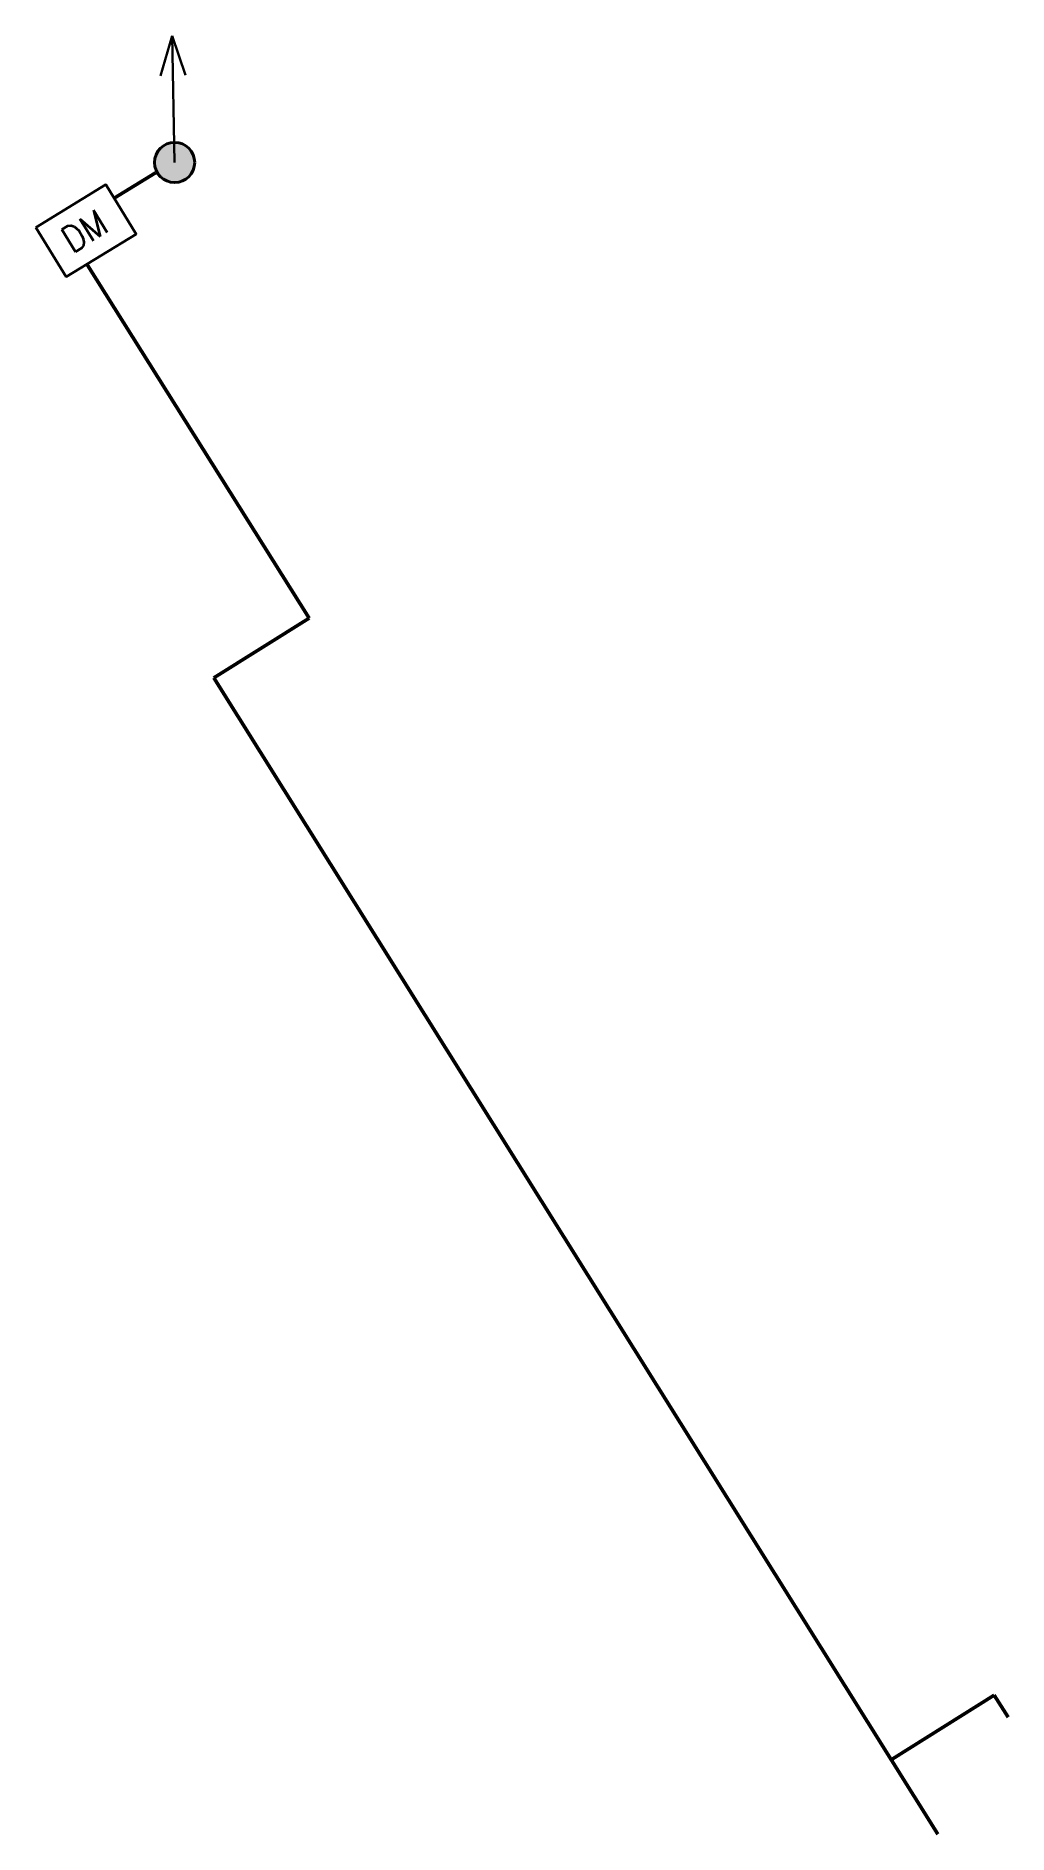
# Model space of a CAD drawing. Header units: millimetres. Extents: x -31621 to 16235, y 9578 to 59281.
# Drawn here: x -31621 to -26732, y 50236 to 59281 of the extents above.
import ezdxf
from ezdxf.enums import TextEntityAlignment as Align

# ---------------------------------------------------------------- set-up
doc = ezdxf.new("R2010")
doc.units = ezdxf.units.MM
for name, color, linetype, lineweight in [('SLP-_TRASY', 6, 'Continuous', 40), ('SLP-_TRASY-prostupy', 6, 'Continuous', 40), ('SLP-ACS', 6, 'Continuous', 30)]:
    doc.layers.add(name, color=color, linetype=linetype, lineweight=lineweight)
doc.styles.add('RS09', font='romans.shx', dxfattribs={"width": 0.9})

# ---------------------------------------------------------------- blocks, each defined once
blk = doc.blocks.new('SLP_PROSTUP')
at = {"layer": 'SLP-_TRASY-prostupy'}
h = blk.add_hatch(color=256, dxfattribs=at)
edge = h.paths.add_edge_path()
edge.add_arc((0, 0), 122, 0, 360)
at = {"layer": 'SLP-_TRASY-prostupy', "lineweight": 30}
for p, q in [((0, 0), (491, 592)), ((491, 592), (279, 455)), ((491, 592), (396, 358))]:
    blk.add_line(p, q, dxfattribs=at)
at = {"layer": 'SLP-_TRASY-prostupy'}
blk.add_circle((0, 0), 122, dxfattribs=at)
blk = doc.blocks.new('A$C2B1D30AD')
at = {"layer": 'SLP-ACS'}
blk.add_lwpolyline([(0, 270.6), (382.5, 270.6), (382.5, 0), (0, 0)], close=True, dxfattribs=at)
at = {"layer": 'SLP-ACS', "style": 'RS09', "width": 0.9}
blk.add_text('DM', height=120.96, rotation=360, dxfattribs=at).set_placement((184.2, 77.2), align=Align.CENTER)

msp = doc.modelspace()

# ---------------------------------------------------------------- linework, layer by layer
at = {"layer": 'SLP-_TRASY', "lineweight": 50}
for p, q in [((-31020.4, 58593.6), (-31227.3, 58465.7)), ((-30247.2, 56352.7), (-31361.7, 58129.1)), ((-30247.2, 56352.7), (-30726.9, 56051.8)), ((-27084.7, 50235.8), (-30726.9, 56051.8)), ((-26801.9, 50935), (-27314.8, 50613.2)), ((-26732.4, 50824.1), (-26801.9, 50935))]:
    msp.add_line(p, q, dxfattribs=at)

# ---------------------------------------------------------------- block references
at = {"layer": 'SLP-_TRASY-prostupy', "xscale": 0.8280000000000001, "yscale": 0.8280000000000001, "zscale": 0.8280000000000001, "rotation": 40.75052671873289}
msp.add_blockref('SLP_PROSTUP', (-30923.8, 58644.8), dxfattribs=at)
at = {"layer": 'SLP-ACS', "xscale": 1.078125, "yscale": 1.078125, "zscale": 1.078125, "rotation": 31.47338510538878}
msp.add_blockref('A$C2B1D30AD', (-31468.9, 58069.7), dxfattribs=at)

doc.saveas('drawing.dxf')
